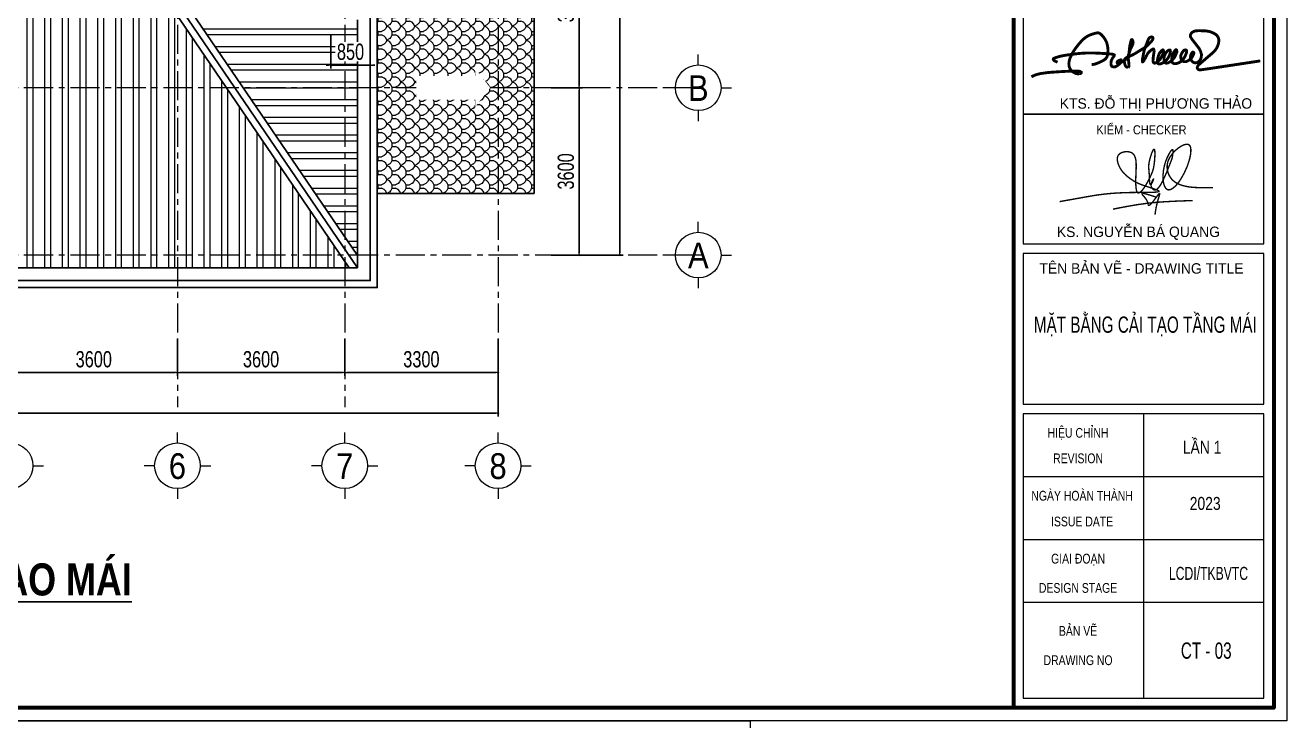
# Model space of a CAD drawing. Header units: millimetres. Extents: x -519517 to -431282, y -372679 to 113618.
# Drawn here: x -458429 to -431282, y -65823 to -50855 of the extents above; entities that cross this region are included whole.
import ezdxf
from ezdxf.enums import TextEntityAlignment as Align

# ---------------------------------------------------------------- set-up
doc = ezdxf.new("R2010")
doc.units = ezdxf.units.MM
doc.header["$LTSCALE"] = 5
for name, pattern in [('CENTER2', [28.575, 19.05, -3.175, 3.175, -3.175]), ('CENTERX2', [4, 2.5, -0.5, 0.5, -0.5]), ('DASHDOT', [1, 0.5, -0.25, 0, -0.25])]:
    doc.linetypes.add(name, pattern=pattern)
doc.layers.get('0').update_dxf_attribs({"linetype": 'CENTER2'})
for name, color, linetype, lineweight in [('BICO-8-THAY2', 8, 'Continuous', 20), ('hatch1', 136, 'Continuous', 9), ('Khungten_LCDI', 7, 'Continuous', 25), ('LC Dim', 8, 'Continuous', 18), ('LC Hatch', 252, 'Continuous', 9), ('LC ISO', 153, 'Continuous', 13), ('LC Net dam 1', 30, 'Continuous', 30), ('LC Net manh', 9, 'Continuous', 5), ('LC Net thay', 7, 'Continuous', 25), ('LC Net truc', 79, 'DASHDOT', 13), ('LC Text1', 3, 'Continuous', 20), ('LC Text2', 7, 'Continuous', 25)]:
    doc.layers.add(name, color=color, linetype=linetype, lineweight=lineweight)
doc.styles.add('HOATBIF', font='hoatbif.shx', dxfattribs={"width": 0.75})
doc.styles.add('Khungten', font='VHAVAN.TTF', dxfattribs={"width": 0.9, "height": 5000})
doc.styles.add('LC 1', font='VHAVANB.TTF')
doc.styles.add('LC3', font='VHARIALB.TTF', dxfattribs={"width": 0.8})
doc.styles.add('Title', font='VHBLACK.TTF')
doc.styles.add('VnAvantH', font='VHAVANB.TTF', dxfattribs={"width": 0.6})
doc.dimstyles.new('Copy of 1-110', dxfattribs={"dimscale": 110, "dimtxt": 2.5, "dimasz": 0.35, "dimexe": 0.5, "dimexo": 0, "dimgap": 0.8, "dimtad": 1, "dimdec": 0, "dimzin": 0, "dimdsep": 46, "dimtxsty": 'HOATBIF', "dimblk1": 'DOT', "dimblk2": 'DOT', "dimsah": 1, "dimcen": -1, "dimdle": 1, "dimclrd": 256, "dimclre": 256, "dimclrt": 4, "dimadec": 3, "dimazin": 2, "dimtfac": 0.333333, "dimtdec": 0, "dimtix": 1, "dimtmove": 2, "dimatfit": 3, "dimldrblk": 'DOT', "dimfxl": 1, "dimtvp": 0.833333, "dimtolj": 1, "dimtzin": 0, "dimarcsym": 0})

# ---------------------------------------------------------------- blocks, each defined once
blk = doc.blocks.new('NGUYEN BA QUANG')
at = {"layer": 'LC ISO', "const_width": 54}
for points in [[(-3416, -557, -0.001023), (-2231, -345, -0.008385), (-1869, -289, -0.026114), (-905, -212, -0.007166), (-491, -205, 0.001773), (-49, -203, 0.009736), (200, -197, 0.025773), (331, -186, 0.054465), (383, -173, 0.09183), (397, -166, 0.386262), (399, -152, 0.129793), (379, -135, 0.036801), (321, -108, 0.016128), (184, -59, -0.006736), (-183, 62, -0.023924), (-416, 154, -0.046785), (-684, 310, -0.041509), (-918, 503, -0.092678), (-1136, 813, -0.077778), (-1199, 1035, -0.070106), (-1196, 1141, -0.201572), (-1106, 1286, -0.091887), (-982, 1343, -0.118851), (-732, 1351, -0.227561), (-543, 1208, -0.055716), (-508, 1121, -0.035741), (-487, 1019, -0.022757), (-478, 904, -0.018678), (-477, 714, 0.005361), (-493, 294, 0.022501), (-487, 25, 0.024956), (-474, -85, 0.051878), (-451, -169, 0.084004), (-427, -209, 0.302699), (-372, -224, 0.091028), (-331, -204, 0.045769), (-285, -164, 0.031407), (-218, -87, 0.026473), (-114, 66, 0.038878), (124, 530, 0.063388), (207, 831, 0.030377), (243, 1236, 0.019395), (241, 1350, 0.050857), (231, 1429, 0.089259), (221, 1451, 0.446193), (202, 1454, 0.08967), (185, 1438, 0.048315), (156, 1388, 0.024568), (114, 1288, 0.037087), (24, 971, 0.06811), (7, 722, 0.007404), (19, 571, -0.009821), (27, 442, 0.013775), (38, 214, 0.023991), (46, 154, 0.068642), (58, 113, 0.168495), (71, 99, 0.190472), (82, 99, 0.135753), (102, 116, 0.042547), (133, 165, 0.037247), (185, 280, 0.083462), (192, 310, 0.752396), (189, 311, 0.077103), (170, 286, 0.067778), (106, 135, 0.079642), (97, 52, 0.07615), (107, 12, 0.090818), (168, -77, 0.162992), (233, -111, 0.134535), (287, -101, 0.046135), (315, -85, 0.0589), (372, -33, 0.033446), (431, 44, 0.020493), (492, 142, 0.018931), (584, 325, 0.012315), (712, 617, 0.006262), (906, 1114)], [(906, 1114, 0.006821), (929, 1272, 0.011774), (937, 1340, 0.026266), (938, 1394, 0.052103), (935, 1423, 0.076783), (930, 1436, 0.163971), (923, 1442, 0.170042), (914, 1442, 0.080479), (902, 1436, 0.05585), (881, 1417, 0.031056), (847, 1375, 0.025203), (791, 1286, 0.116129), (556, 476, 0.061974), (575, 166, 0.045365), (610, 47, 0.070676), (660, -41, 0.091415), (710, -86, 0.146905), (783, -104, 0.068448), (833, -95, 0.049636), (885, -72, 0.053986), (978, -6, 0.029209), (1056, 69, 0.021304), (1134, 162, 0.025491), (1250, 329, 0.068873), (1561, 1027, 0.01773), (1596, 1171, 0.037697), (1624, 1368, 0.029037), (1623, 1453, 0.04288), (1613, 1525, 0.066726), (1590, 1583, 0.100495), (1556, 1623, 0.111871), (1508, 1644, 0.054631), (1469, 1647, 0.041179), (1426, 1643, 0.04561), (1355, 1623, 0.04967), (1225, 1558, 0.109429), (829, 1164, 0.05047), (753, 1012, 0.368126), (1079, 156, 0.040655), (1223, 90, 0.031441), (1383, 42, 0.023503), (1557, 9, 0.017084), (1742, -10, 0.011936), (1936, -19, 0.009133), (2206, -21, 0.002915), (2480, -16)], [(274, -380, 0.002584), (99, -322, 0.004829), (-9, -289, 0.009549), (-104, -262, 0.02019), (-180, -245, 0.020391), (-210, -242, 0.037792), (-233, -241, 0.083891), (-249, -244, 0.129866), (-256, -250, 0.170647), (-258, -257, 0.074142), (-257, -264, 0.04333), (-253, -271, 0.038982), (-240, -290, 0.018381), (-209, -327, -0.006145), (-155, -388, -0.017161), (-112, -442, -0.029179), (-72, -502, -0.056277), (-39, -577, -0.025416), (-31, -610, -0.003247), (-24, -652, 0.033316), (-18, -677, 0.055631), (-12, -689, 0.087521), (-5, -698, 0.15828), (8, -703, 0.07777), (18, -702, 0.051495), (30, -698, 0.04838), (50, -685, 0.02792), (72, -667, 0.021215), (104, -635, 0.012757), (138, -596, 0.011354), (192, -528, 0.005945), (265, -430, -0.007904), (360, -301, -0.011483), (384, -270, -0.027823), (404, -249, -0.066961), (415, -240, -0.123545), (420, -238, -0.248584), (424, -240, -0.12084), (426, -246, -0.064597), (426, -260, -0.027008), (421, -289, -0.011306), (411, -326, -0.007085), (384, -419, 0.007773), (340, -569, 0.03162), (266, -923, 0.004795), (248, -1055)], [(-1368, -847, -0.004051), (-800, -737, -0.026384), (342, -582, -0.006339), (726, -556, -0.004215), (1111, -537, -0.002629), (1689, -517)]]:
    blk.add_lwpolyline(points, format="xyb", dxfattribs=at)
blk = doc.blocks.new('CK THAO')
at = {"layer": 'LC ISO', "const_width": 60}
for points in [[(21873, -82516), (21924, -82491), (21950, -82481), (21969, -82474), (21981, -82470), (21991, -82467), (22001, -82464), (22014, -82461), (22025, -82458), (22037, -82455), (22057, -82451), (22068, -82449), (22080, -82446), (22097, -82444), (22129, -82439), (22159, -82435), (22189, -82431), (22205, -82429), (22225, -82427), (22244, -82425), (22262, -82424), (22280, -82422), (22304, -82420), (22336, -82418), (22363, -82416), (22376, -82415), (22394, -82414), (22448, -82411), (22470, -82409), (22494, -82408), (22518, -82406), (22535, -82405), (22561, -82404), (22595, -82402), (22630, -82401), (22651, -82400), (22666, -82399), (22681, -82399), (22688, -82398), (22696, -82398), (22704, -82398), (22709, -82398), (22715, -82397), (22721, -82397), (22729, -82397), (22736, -82397), (22743, -82397), (22749, -82397), (22755, -82397), (22768, -82397), (22776, -82396), (22788, -82396), (22796, -82396), (22808, -82396), (22817, -82396), (22822, -82396), (22831, -82396), (22831, -82396), (22843, -82397), (22860, -82399), (22875, -82401), (22885, -82403), (22888, -82404), (22889, -82405), (22889, -82405), (22892, -82406), (22893, -82407), (22895, -82408), (22897, -82409), (22899, -82410), (22900, -82411), (22902, -82412), (22902, -82412), (22903, -82413), (22903, -82413), (22905, -82415), (22906, -82417), (22907, -82418), (22908, -82420), (22910, -82422), (22910, -82422), (22910, -82424), (22911, -82426), (22912, -82426), (22912, -82427), (22912, -82428), (22912, -82428), (22912, -82428), (22912, -82428), (22912, -82429), (22912, -82430), (22912, -82431), (22912, -82432), (22912, -82433), (22912, -82434), (22912, -82434), (22911, -82435), (22911, -82435), (22911, -82436), (22910, -82437), (22910, -82438), (22910, -82438), (22909, -82439), (22908, -82439), (22908, -82440), (22907, -82440), (22907, -82441), (22906, -82441), (22906, -82441), (22905, -82442), (22904, -82442), (22904, -82443), (22903, -82443), (22903, -82443), (22902, -82444), (22900, -82444), (22899, -82445), (22898, -82445), (22896, -82446), (22892, -82447), (22887, -82449), (22882, -82450), (22873, -82451), (22868, -82452), (22860, -82453), (22855, -82453), (22848, -82453), (22835, -82453), (22823, -82451), (22809, -82448), (22799, -82445), (22785, -82439), (22776, -82434), (22768, -82430), (22755, -82423), (22743, -82415), (22731, -82406), (22721, -82397), (22703, -82379), (22695, -82369), (22680, -82346), (22670, -82324), (22663, -82303), (22659, -82280), (22659, -82280), (22657, -82245), (22658, -82222), (22662, -82195), (22670, -82159), (22679, -82133), (22693, -82098), (22717, -82048), (22728, -82027), (22764, -81967), (22796, -81921), (22796, -81921), (22828, -81879), (22852, -81849), (22866, -81831), (22866, -81831), (22886, -81808), (22886, -81808), (22906, -81785), (22906, -81785), (22924, -81765), (22924, -81765), (22943, -81746), (22954, -81735), (22968, -81723), (22980, -81713), (22992, -81703), (23007, -81692), (23019, -81684), (23033, -81675), (23047, -81667), (23068, -81656), (23085, -81648), (23105, -81640), (23127, -81632), (23144, -81626), (23161, -81621), (23174, -81617), (23188, -81613), (23204, -81609), (23222, -81604), (23232, -81602), (23239, -81602), (23239, -81602), (23240, -81601), (23242, -81601), (23243, -81601), (23245, -81601), (23246, -81601), (23247, -81601), (23249, -81601), (23250, -81600), (23250, -81600), (23251, -81600), (23251, -81600), (23255, -81600), (23258, -81600), (23263, -81600), (23264, -81601), (23264, -81601), (23268, -81601), (23277, -81602), (23286, -81604), (23310, -81616), (23317, -81621), (23326, -81629), (23336, -81638), (23344, -81647), (23351, -81653), (23358, -81662), (23375, -81681), (23383, -81692), (23393, -81706), (23401, -81717), (23417, -81744), (23426, -81760), (23440, -81790), (23448, -81811), (23456, -81838), (23456, -81838), (23467, -81893), (23472, -81943), (23472, -81958), (23472, -81982), (23471, -81997), (23469, -82024), (23468, -82035), (23465, -82053), (23465, -82053), (23459, -82078), (23459, -82078), (23451, -82101), (23424, -82139), (23401, -82158), (23372, -82176), (23348, -82189), (23348, -82189), (23295, -82214), (23256, -82231), (23196, -82252), (23154, -82259), (23134, -82259)], [(25205, -81700), (25201, -81692), (25196, -81679), (25194, -81670), (25193, -81661), (25193, -81652), (25195, -81642), (25199, -81632), (25203, -81623), (25206, -81617), (25212, -81609), (25217, -81603), (25224, -81596), (25234, -81587), (25242, -81581), (25251, -81576)], [(25242, -81581), (25260, -81571), (25284, -81562), (25309, -81557), (25341, -81554), (25378, -81554), (25412, -81554), (25450, -81555)], [(25450, -81555), (25511, -81558), (25568, -81566), (25603, -81574), (25642, -81588), (25683, -81607), (25715, -81625), (25744, -81650), (25767, -81680), (25784, -81722), (25788, -81756), (25784, -81800), (25774, -81841), (25759, -81881), (25742, -81916), (25722, -81947), (25685, -81991), (25660, -82015), (25603, -82063), (25360, -82272), (25345, -82295), (25336, -82329), (25342, -82346)], [(23847, -82156), (23863, -82135), (23876, -82115), (23885, -82099), (23894, -82078), (23903, -82054), (23912, -82028), (23924, -81993), (23932, -81969), (23947, -81931), (23960, -81903), (23972, -81880), (23981, -81861), (23991, -81834), (23997, -81804), (23994, -81775), (23992, -81768), (23991, -81766), (23990, -81762), (23989, -81758), (23987, -81755), (23986, -81753), (23985, -81751), (23984, -81748), (23982, -81745), (23980, -81742), (23978, -81740), (23976, -81739), (23974, -81739), (23968, -81740), (23959, -81746), (23958, -81748), (23957, -81751), (23956, -81753), (23955, -81757), (23955, -81760), (23954, -81764), (23952, -81774), (23949, -81785), (23946, -81796), (23946, -81796), (23943, -81809), (23943, -81809), (23938, -81826), (23938, -81826), (23937, -81832), (23935, -81838), (23933, -81847), (23933, -81847), (23931, -81858)], [(23931, -81858), (23931, -81858), (23927, -81881), (23925, -81896), (23922, -81922), (23921, -81938), (23917, -81976), (23898, -82129), (23899, -82155), (23902, -82185), (23907, -82219), (23907, -82219), (23910, -82248), (23911, -82271), (23911, -82289), (23910, -82293), (23910, -82297), (23909, -82300), (23908, -82302), (23908, -82302), (23907, -82305), (23906, -82307), (23906, -82307), (23905, -82310), (23903, -82313), (23899, -82317), (23898, -82318), (23896, -82318), (23896, -82318), (23895, -82319), (23891, -82319), (23890, -82320)], [(23936, -82081), (23964, -82069), (23984, -82059), (24000, -82051), (24021, -82040), (24041, -82028), (24067, -82013), (24085, -82002), (24116, -81982), (24137, -81969), (24159, -81956), (24185, -81940), (24207, -81927), (24251, -81900), (24282, -81876), (24308, -81852), (24333, -81826), (24355, -81803)], [(24344, -81697), (24337, -81703), (24328, -81714), (24313, -81740), (24306, -81758), (24299, -81776), (24290, -81802), (24282, -81822), (24282, -81822), (24264, -81865), (24230, -81962), (24221, -81997), (24217, -82020), (24200, -82109), (24194, -82146), (24193, -82161), (24191, -82172), (24191, -82182), (24191, -82190), (24192, -82198), (24192, -82198), (24195, -82204), (24199, -82204), (24204, -82202), (24210, -82193), (24215, -82188), (24217, -82184), (24220, -82180), (24223, -82176), (24225, -82172), (24228, -82168), (24230, -82165), (24232, -82161), (24234, -82158), (24236, -82154), (24238, -82151)], [(24238, -82151), (24247, -82135), (24253, -82123), (24262, -82106), (24269, -82090), (24276, -82077), (24282, -82066), (24292, -82047), (24299, -82036), (24308, -82022), (24321, -82006), (24331, -81996), (24344, -81984), (24354, -81975), (24368, -81964), (24370, -81962), (24371, -81961), (24374, -81959), (24377, -81957), (24393, -81946), (24403, -81941), (24405, -81940), (24405, -81940), (24407, -81939), (24407, -81939), (24411, -81938), (24411, -81938), (24416, -81937), (24417, -81936), (24420, -81937), (24422, -81937), (24424, -81938), (24426, -81939), (24428, -81940), (24430, -81944), (24431, -81947), (24433, -81952), (24434, -81955), (24434, -81959), (24435, -81963)], [(24355, -81803), (24377, -81780), (24398, -81753), (24411, -81724), (24410, -81700), (24403, -81690), (24403, -81690), (24396, -81685), (24384, -81683), (24374, -81684), (24364, -81686), (24352, -81692), (24344, -81697), (24337, -81703)], [(25195, -82090), (25195, -82102), (25195, -82116), (25199, -82138), (25204, -82154), (25211, -82168), (25218, -82179), (25233, -82195), (25250, -82210), (25268, -82219), (25287, -82224), (25305, -82224), (25329, -82219), (25349, -82210), (25372, -82194), (25389, -82176), (25404, -82152), (25412, -82133), (25420, -82102), (25426, -82056), (25406, -81983), (25373, -81921), (25319, -81850), (25273, -81792), (25233, -81740), (25205, -81700)], [(23724, -82236), (23724, -82236), (23715, -82244), (23708, -82251), (23693, -82264), (23693, -82264), (23683, -82272), (23670, -82282), (23657, -82291), (23639, -82301), (23625, -82306), (23614, -82309), (23602, -82311), (23591, -82311), (23552, -82299), (23540, -82271), (23537, -82256), (23536, -82244), (23536, -82228), (23537, -82214), (23538, -82205), (23540, -82192), (23543, -82178), (23549, -82162), (23556, -82147), (23564, -82134), (23570, -82123), (23578, -82113), (23587, -82099), (23594, -82089), (23599, -82081), (23605, -82071), (23606, -82061), (23581, -82046), (23556, -82043), (23531, -82040), (23512, -82039), (23468, -82035), (23436, -82033), (23416, -82031), (23377, -82029), (23357, -82028), (23327, -82026), (23300, -82024), (23271, -82023), (23239, -82022), (23205, -82020), (23169, -82019), (23145, -82019), (23117, -82019), (23102, -82019), (23073, -82019), (23043, -82019), (23009, -82020), (22984, -82021), (22949, -82023), (22904, -82026), (22885, -82028), (22841, -82032), (22799, -82037), (22739, -82045), (22685, -82052), (22637, -82058), (22612, -82062), (22580, -82067), (22561, -82070), (22534, -82075), (22502, -82082), (22465, -82090), (22437, -82098), (22403, -82108), (22388, -82113), (22377, -82117), (22365, -82121), (22344, -82130), (22335, -82135), (22330, -82150), (22343, -82173), (22370, -82190), (22420, -82212)], [(23715, -82171), (23708, -82174), (23697, -82178), (23690, -82182), (23675, -82193), (23667, -82205), (23665, -82209), (23663, -82215), (23662, -82217), (23662, -82217), (23662, -82219), (23664, -82223), (23679, -82225), (23691, -82223)], [(23691, -82223), (23694, -82223), (23710, -82220), (23748, -82211), (23772, -82203), (23793, -82193), (23820, -82177), (23831, -82169), (23831, -82169), (23846, -82155)], [(23720, -82240), (23729, -82232), (23732, -82229), (23737, -82224), (23741, -82219), (23744, -82216), (23746, -82212), (23751, -82204), (23753, -82198), (23755, -82189), (23755, -82184), (23755, -82180), (23755, -82176), (23754, -82171), (23753, -82168), (23751, -82165), (23748, -82162), (23742, -82161), (23737, -82163), (23733, -82164), (23727, -82166), (23720, -82169), (23715, -82171)], [(23890, -82320), (23884, -82319), (23877, -82318), (23872, -82316), (23866, -82313), (23859, -82309), (23855, -82306), (23849, -82301), (23843, -82295), (23843, -82295), (23834, -82279), (23829, -82268), (23824, -82249), (23821, -82236), (23818, -82224), (23815, -82209), (23813, -82191), (23813, -82181), (23816, -82163), (23828, -82139), (23842, -82126), (23883, -82102), (23918, -82088), (23936, -82081)], [(24435, -81963), (24435, -81969), (24435, -81976), (24435, -81986), (24434, -81998), (24433, -82006), (24416, -82121), (24413, -82183), (24418, -82206)], [(24415, -82197), (24422, -82214), (24427, -82222), (24433, -82228), (24442, -82231), (24450, -82231), (24457, -82229), (24467, -82226), (24474, -82222), (24489, -82213), (24499, -82206), (24499, -82206), (24520, -82190), (24536, -82177), (24556, -82158), (24566, -82143), (24575, -82128), (24583, -82113), (24592, -82096), (24601, -82080), (24609, -82063), (24617, -82045), (24623, -82025), (24628, -82006), (24631, -81981), (24629, -81961), (24627, -81957), (24627, -81957), (24627, -81957), (24623, -81954), (24620, -81953), (24616, -81954), (24611, -81957), (24606, -81960), (24600, -81964), (24595, -81969), (24589, -81974), (24582, -81981), (24577, -81987), (24566, -81999), (24558, -82009), (24548, -82025), (24539, -82044), (24531, -82064), (24524, -82087), (24518, -82107), (24513, -82128), (24509, -82148), (24507, -82167), (24508, -82199), (24510, -82221), (24518, -82239), (24529, -82246), (24539, -82248), (24552, -82248), (24564, -82246), (24592, -82239), (24627, -82218), (24654, -82200), (24654, -82200), (24683, -82176), (24703, -82156), (24722, -82131), (24733, -82114), (24746, -82090), (24758, -82063), (24767, -82036), (24773, -82009), (24777, -81983), (24773, -81963), (24764, -81956), (24746, -81960), (24729, -81968), (24712, -81980), (24687, -82007), (24676, -82027), (24663, -82053), (24653, -82076), (24646, -82098), (24642, -82129), (24642, -82153), (24644, -82168), (24646, -82182), (24652, -82201), (24663, -82222), (24678, -82229), (24697, -82231), (24715, -82229), (24736, -82222), (24753, -82213)], [(24753, -82213), (24766, -82205), (24778, -82196), (24788, -82188), (24799, -82180), (24808, -82172), (24825, -82156), (24841, -82138), (24854, -82122), (24863, -82108), (24872, -82093), (24879, -82077), (24886, -82061), (24893, -82043), (24899, -82029), (24909, -82001), (24909, -81980), (24908, -81971), (24906, -81962), (24903, -81956), (24899, -81951), (24896, -81950), (24892, -81950), (24890, -81951), (24886, -81953), (24883, -81956), (24878, -81960), (24873, -81965), (24869, -81970), (24866, -81974), (24850, -82004)], [(24863, -81978), (24863, -81978), (24845, -82005), (24837, -82020), (24828, -82043), (24820, -82067), (24813, -82093), (24809, -82111), (24805, -82140), (24804, -82175), (24812, -82210), (24820, -82221), (24831, -82230), (24842, -82237), (24856, -82241), (24867, -82242)], [(24867, -82242), (24888, -82241), (24906, -82238), (24925, -82233), (24937, -82229), (24964, -82217), (24995, -82197), (25013, -82183), (25042, -82152), (25068, -82112), (25084, -82083), (25096, -82056), (25104, -82034), (25110, -82015), (25115, -81988), (25114, -81970), (25110, -81961), (25107, -81959), (25100, -81956), (25095, -81955), (25089, -81954), (25081, -81955), (25073, -81957), (25065, -81960), (25059, -81964), (25054, -81969), (25049, -81973), (25045, -81979)], [(25047, -81976), (25037, -81989), (25027, -82002), (25016, -82020), (25005, -82040), (24999, -82053), (24993, -82076), (24991, -82102), (24993, -82120), (24998, -82138)], [(24998, -82138), (24998, -82138), (25004, -82151), (25012, -82162), (25019, -82172), (25030, -82182), (25038, -82189), (25050, -82196), (25064, -82200), (25082, -82201), (25098, -82200), (25125, -82191), (25173, -82163), (25218, -82121), (25240, -82089), (25249, -82071), (25259, -82048), (25264, -82034), (25265, -82023), (25264, -82015), (25261, -82010), (25258, -82007), (25255, -82005), (25252, -82002), (25249, -82001), (25247, -82001), (25241, -82001), (25238, -82003), (25233, -82007), (25229, -82010), (25226, -82014), (25222, -82021)], [(25224, -82017), (25215, -82031), (25209, -82043), (25203, -82057), (25198, -82075), (25195, -82090)], [(25338, -82336), (25347, -82353), (25354, -82360), (25365, -82367), (25378, -82371), (25400, -82371), (25430, -82368), (25583, -82346), (26653, -82184)]]:
    blk.add_lwpolyline(points, dxfattribs=at)
blk = doc.blocks.new('lcdi fix')
at = {"layer": 'Defpoints', "lineweight": 0}
blk.add_lwpolyline([(-1200, -14850), (-1200, 14850), (40800, 14850), (40800, -14850)], close=True, dxfattribs=at)
at = {"layer": 'Khungten_LCDI', "color": 5, "lineweight": 60}
blk.add_line((36600, 14650), (36600, -14650), dxfattribs=at)
at = {"layer": 'Khungten_LCDI', "color": 5, "lineweight": 25}
blk.add_line((40600, -14650), (40600, 14650), dxfattribs=at)
at = {"layer": 'Khungten_LCDI', "color": 9, "lineweight": 15}
for p, q in [((38600, -10133), (38600, -14500)), ((40450, -11100), (36750, -11100)), ((40450, -12067), (36750, -12067)), ((40450, -13033), (36750, -13033))]:
    blk.add_line(p, q, dxfattribs=at)
at = {"layer": 'Khungten_LCDI', "color": 5, "lineweight": 60}
blk.add_lwpolyline([(0, -14650), (0, 14650), (40600, 14650), (40600, -14650)], close=True, dxfattribs=at)
at = {"layer": 'Khungten_LCDI', "color": 9, "lineweight": 15}
for points in [[(36750, -5526), (40450, -5526), (40450, -3535), (36750, -3535)], [(36750, -7517), (40450, -7517), (40450, -5526), (36750, -5526)], [(36750, -9983), (40450, -9983), (40450, -7667), (36750, -7667)], [(36750, -14500), (40450, -14500), (40450, -10133), (36750, -10133)]]:
    blk.add_lwpolyline(points, close=True, dxfattribs=at)
at = {"layer": 'LC Net dam 1'}
for name, p, xscale, yscale, zscale in [('CK THAO', (20771, 55798), 0.736210366573874, 0.736210366573874, 0.736210366573874), ('NGUYEN BA QUANG', (38676, -6647), 0.4, 0.4, 0.4)]:
    blk.add_blockref(name, p, dxfattribs=dict(at, xscale=xscale, yscale=yscale, zscale=zscale))
at = {"color": 7, "style": 'VnAvantH'}
blk.add_text('kts. ®ç thÞ ph\xad¬ng th¶o ', height=160, dxfattribs=at).set_placement((37310, -5441))
at = {"color": 7}
for s, height, style, width, p in [('kiÓm - checker', 140, 'Khungten', 0.9, (38566, -5836)), ('hiÖu chØnh', 150, 'Khungten', 0.8, (37592, -10499)), ('revision', 150, 'Khungten', 0.8, (37592, -10891)), ('ngµy hoµn thµnh', 150, 'Khungten', 0.8, (37654, -11466)), ('issue date', 150, 'Khungten', 0.8, (37654, -11862)), ('giai ®o¹n', 150, 'Khungten', 0.8, (37592, -12433)), (' lcdi/tkbvtc', 200, 'Title', 0.7, (39571, -12684)), ('design stage', 150, 'Khungten', 0.8, (37592, -12883)), ('b¶n vÏ', 150, 'Khungten', 0.8, (37592, -13544)), ('drawing nO', 150, 'Khungten', 0.8, (37592, -13994))]:
    blk.add_text(s, height=height, dxfattribs=dict(at, style=style, width=width)).set_placement(p, align=Align.CENTER)
for s, style, p in [('ks. nguyÔn b¸ quang', 'VnAvantH', (38520, -7414)), ('tªn b¶n vÏ - drawing title', 'Khungten', (38566, -7977))]:
    blk.add_text(s, height=160, dxfattribs=dict(at, style=style)).set_placement(p, align=Align.CENTER)
at = {"color": 7, "style": 'Khungten', "width": 0.8}
for tag, p in [('REVISION', (39499, -10746)), ('NGAYHT', (39546, -11609))]:
    blk.add_attdef(tag, text='', height=200, dxfattribs=at).set_placement(p, align=Align.CENTER)
at = {"layer": 'LC Text1', "style": 'Title', "width": 3.882085}
for tag, p, p2 in [('TENBANVE1', (36913, -8886), (40339, -8886)), ('TENBANVE2', (36913, -9562), (40339, -9562))]:
    blk.add_attdef(tag, text='', height=250, dxfattribs=at).set_placement(p, p2, align=Align.FIT)
at = {"layer": 'LC Text1', "style": 'Title', "width": 0.7}
blk.add_attdef('SOBANVE', text='', height=250, dxfattribs=at).set_placement((39562, -13896), align=Align.CENTER)
blk = doc.blocks.new('TIEUDE1')
at = {"layer": 'LC Text2', "color": 7, "style": 'LC 1'}
blk.add_attdef('TIªU§Ò', text='', height=5, dxfattribs=at).set_placement((0, 0), align=Align.BOTTOM_CENTER)
blk.add_attdef('TL', text='', height=3, dxfattribs=at).set_placement((0, -2), align=Align.TOP_CENTER)
blk = doc.blocks.new('DOT')
at = {"color": 0, "linetype": 'ByBlock'}
blk.add_line((-0.5, 0), (-1, 0), dxfattribs=at)
at = {"color": 0, "linetype": 'ByBlock', "const_width": 0.5}
blk.add_lwpolyline([(-0.25, 0, 1), (0.25, 0, 1)], format="xyb", close=True, dxfattribs=at)
blk = doc.blocks.new('*D206')
at = {"layer": 'Defpoints', "color": 0, "transparency": 16777216}
for p in [(-458754, -57602), (-455154, -57602), (-455154, -58332)]:
    blk.add_point(p, dxfattribs=at)
at = {"layer": 'LC Dim', "lineweight": -2, "transparency": 16777216}
for p, q in [((-458754, -57602), (-458754, -58402)), ((-455154, -57602), (-455154, -58402)), ((-458705, -58332), (-455203, -58332))]:
    blk.add_line(p, q, dxfattribs=at)
at = {"layer": 'LC Dim', "lineweight": -2, "transparency": 16777216, "xscale": 49, "yscale": 49, "zscale": 49, "rotation": 180}
blk.add_blockref('DOT', (-458754, -58332), dxfattribs=at)
at = {"layer": 'LC Dim', "lineweight": -2, "transparency": 16777216, "xscale": 49, "yscale": 49, "zscale": 49}
blk.add_blockref('DOT', (-455154, -58332), dxfattribs=at)
at = {"layer": 'LC Dim', "color": 4, "transparency": 16777216, "insert": (-456954, -58045), "char_height": 350, "attachment_point": 5, "style": 'HOATBIF'}
blk.add_mtext('\\A1;3600', dxfattribs=at)
blk = doc.blocks.new('_Dot')
at = {"color": 0, "linetype": 'ByBlock', "lineweight": -2}
blk.add_line((-0.5, 0), (-1, 0), dxfattribs=at)
at = {"color": 0, "linetype": 'ByBlock', "const_width": 0.5}
blk.add_lwpolyline([(-0.25, 0, 1), (0.25, 0, 1)], format="xyb", close=True, dxfattribs=at)
blk = doc.blocks.new('*D207')
at = {"layer": 'Defpoints', "color": 0, "transparency": 16777216}
for p in [(-455154, -57602), (-451554, -57602), (-451554, -58332)]:
    blk.add_point(p, dxfattribs=at)
at = {"layer": 'LC Dim', "lineweight": -2, "transparency": 16777216}
for p, q in [((-455154, -57602), (-455154, -58402)), ((-451554, -57602), (-451554, -58402)), ((-455105, -58332), (-451603, -58332))]:
    blk.add_line(p, q, dxfattribs=at)
at = {"layer": 'LC Dim', "lineweight": -2, "transparency": 16777216, "xscale": 49, "yscale": 49, "zscale": 49, "rotation": 180}
blk.add_blockref('DOT', (-455154, -58332), dxfattribs=at)
at = {"layer": 'LC Dim', "lineweight": -2, "transparency": 16777216, "xscale": 49, "yscale": 49, "zscale": 49}
blk.add_blockref('DOT', (-451554, -58332), dxfattribs=at)
at = {"layer": 'LC Dim', "color": 4, "transparency": 16777216, "insert": (-453354, -58045), "char_height": 350, "attachment_point": 5, "style": 'HOATBIF'}
blk.add_mtext('\\A1;3600', dxfattribs=at)
blk = doc.blocks.new('*D208')
at = {"layer": 'Defpoints', "color": 0, "transparency": 16777216}
for p in [(-451554, -57602), (-448254, -57602), (-448254, -58332)]:
    blk.add_point(p, dxfattribs=at)
at = {"layer": 'LC Dim', "lineweight": -2, "transparency": 16777216}
for p, q in [((-451554, -57602), (-451554, -58402)), ((-448254, -57602), (-448254, -58402)), ((-451505, -58332), (-448303, -58332))]:
    blk.add_line(p, q, dxfattribs=at)
at = {"layer": 'LC Dim', "lineweight": -2, "transparency": 16777216, "xscale": 49, "yscale": 49, "zscale": 49, "rotation": 180}
blk.add_blockref('DOT', (-451554, -58332), dxfattribs=at)
at = {"layer": 'LC Dim', "lineweight": -2, "transparency": 16777216, "xscale": 49, "yscale": 49, "zscale": 49}
blk.add_blockref('DOT', (-448254, -58332), dxfattribs=at)
at = {"layer": 'LC Dim', "color": 4, "transparency": 16777216, "insert": (-449904, -58045), "char_height": 350, "attachment_point": 5, "style": 'HOATBIF'}
blk.add_mtext('\\A1;3300', dxfattribs=at)
blk = doc.blocks.new('*D209')
at = {"layer": 'Defpoints', "color": 0, "transparency": 16777216}
for p in [(-473854, -57602), (-448254, -57602), (-448254, -59207)]:
    blk.add_point(p, dxfattribs=at)
at = {"layer": 'LC Dim', "lineweight": -2, "transparency": 16777216}
for p, q in [((-473854, -57602), (-473854, -59277)), ((-448254, -57602), (-448254, -59277)), ((-473805, -59207), (-448303, -59207))]:
    blk.add_line(p, q, dxfattribs=at)
at = {"layer": 'LC Dim', "lineweight": -2, "transparency": 16777216, "xscale": 49, "yscale": 49, "zscale": 49, "rotation": 180}
blk.add_blockref('DOT', (-473854, -59207), dxfattribs=at)
at = {"layer": 'LC Dim', "lineweight": -2, "transparency": 16777216, "xscale": 49, "yscale": 49, "zscale": 49}
blk.add_blockref('DOT', (-448254, -59207), dxfattribs=at)
at = {"layer": 'LC Dim', "color": 4, "transparency": 16777216, "insert": (-461054, -58920), "char_height": 350, "attachment_point": 5, "style": 'HOATBIF'}
blk.add_mtext('\\A1;25600', dxfattribs=at)
blk = doc.blocks.new('TTRUC')
at = {"layer": 'LC ISO'}
for p, q in [((0, 6.95), (0, 10.13)), ((-6.95, 0), (-10.13, 0)), ((6.95, 0), (10.13, 0)), ((0, -6.95), (0, -10.13))]:
    blk.add_line(p, q, dxfattribs=at)
at = {"layer": 'LC Net manh'}
blk.add_circle((0, 0), 6.95, dxfattribs=at)
blk = doc.blocks.new('*D240')
at = {"layer": 'Defpoints', "color": 0, "transparency": 16777216}
for p in [(-447109, -48601), (-447109, -52201), (-446507, -52201)]:
    blk.add_point(p, dxfattribs=at)
at = {"layer": 'LC Dim', "lineweight": -2, "transparency": 16777216}
for p, q in [((-447109, -48601), (-446437, -48601)), ((-446507, -48650), (-446507, -52152)), ((-447109, -52201), (-446437, -52201))]:
    blk.add_line(p, q, dxfattribs=at)
at = {"layer": 'LC Dim', "lineweight": -2, "transparency": 16777216, "xscale": 49, "yscale": 49, "zscale": 49}
for p, rotation in [((-446507, -48601), 90), ((-446507, -52201), 270)]:
    blk.add_blockref('DOT', p, dxfattribs=dict(at, rotation=rotation))
at = {"layer": 'LC Dim', "color": 4, "transparency": 16777216, "insert": (-446794, -50401), "char_height": 350, "attachment_point": 5, "rotation": 90, "style": 'HOATBIF'}
blk.add_mtext('\\A1;3600', dxfattribs=at)
blk = doc.blocks.new('*D241')
at = {"layer": 'Defpoints', "color": 0, "transparency": 16777216}
for p in [(-447109, -52201), (-447109, -55801), (-446507, -55801)]:
    blk.add_point(p, dxfattribs=at)
at = {"layer": 'LC Dim', "lineweight": -2, "transparency": 16777216}
for p, q in [((-447109, -52201), (-446437, -52201)), ((-446507, -52250), (-446507, -55752)), ((-447109, -55801), (-446437, -55801))]:
    blk.add_line(p, q, dxfattribs=at)
at = {"layer": 'LC Dim', "lineweight": -2, "transparency": 16777216, "xscale": 49, "yscale": 49, "zscale": 49}
for p, rotation in [((-446507, -52201), 90), ((-446507, -55801), 270)]:
    blk.add_blockref('DOT', p, dxfattribs=dict(at, rotation=rotation))
at = {"layer": 'LC Dim', "color": 4, "transparency": 16777216, "insert": (-446794, -54001), "char_height": 350, "attachment_point": 5, "rotation": 90, "style": 'HOATBIF'}
blk.add_mtext('\\A1;3600', dxfattribs=at)
blk = doc.blocks.new('*D242')
at = {"layer": 'Defpoints', "color": 0, "transparency": 16777216}
for p in [(-446841, -31451), (-446841, -55801), (-445632, -55801)]:
    blk.add_point(p, dxfattribs=at)
at = {"layer": 'LC Dim', "lineweight": -2, "transparency": 16777216}
for p, q in [((-446841, -31451), (-445562, -31451)), ((-445632, -31500), (-445632, -55752)), ((-446841, -55801), (-445562, -55801))]:
    blk.add_line(p, q, dxfattribs=at)
at = {"layer": 'LC Dim', "lineweight": -2, "transparency": 16777216, "xscale": 49, "yscale": 49, "zscale": 49}
for p, rotation in [((-445632, -31451), 90), ((-445632, -55801), 270)]:
    blk.add_blockref('DOT', p, dxfattribs=dict(at, rotation=rotation))
at = {"layer": 'LC Dim', "color": 4, "transparency": 16777216, "insert": (-445919, -43626), "char_height": 350, "attachment_point": 5, "rotation": 90, "style": 'HOATBIF'}
blk.add_mtext('\\A1;24350', dxfattribs=at)
blk = doc.blocks.new('*D248')
at = {"layer": 'Defpoints', "color": 0, "transparency": 16777216}
for p in [(-451854, -51068), (-451004, -51068)]:
    blk.add_point(p, dxfattribs=at)
at = {"layer": 'LC Dim', "lineweight": -2, "transparency": 16777216}
for p, q in [((-451854, -51068), (-451854, -51785)), ((-451004, -51068), (-451004, -51785)), ((-451903, -51715), (-451952, -51715)), ((-451854, -51715), (-451004, -51715)), ((-450955, -51715), (-450906, -51715))]:
    blk.add_line(p, q, dxfattribs=at)
at = {"layer": 'LC Dim', "lineweight": -2, "transparency": 16777216, "xscale": 49, "yscale": 49, "zscale": 49}
blk.add_blockref('DOT', (-451854, -51715), dxfattribs=at)
at = {"layer": 'LC Dim', "lineweight": -2, "transparency": 16777216, "xscale": 49, "yscale": 49, "zscale": 49, "rotation": 180}
blk.add_blockref('DOT', (-451004, -51715), dxfattribs=at)
at = {"layer": 'LC Dim', "color": 4, "transparency": 16777216, "insert": (-451429, -51428), "char_height": 350, "attachment_point": 5, "style": 'HOATBIF', "bg_fill": 3, "box_fill_scale": 1.1, "bg_fill_color": 256, "bg_fill_true_color": 13158600, "bg_fill_transparency": 0}
blk.add_mtext('\\A1;850', dxfattribs=at)
at = {"layer": 'Defpoints', "color": 0, "transparency": 16777216}
blk.add_point((-451004, -51715), dxfattribs=at)

msp = doc.modelspace()

# ---------------------------------------------------------------- hatches: boundary and pattern name
at = {"layer": 'LC Hatch', "ltscale": 0.005}
h = msp.add_hatch(dxfattribs=at)
h.set_pattern_fill('ANSI32', color=256, scale=40, angle=45, style=0)
h.set_pattern_definition([(90, (-383331.25, 647824.4), (-381, 1e-13), []), (90, (-383204.25, 647951.4), (-381, 1e-13), [])])
h.paths.add_polyline_path([(-463497.7, -41675.8), (-458610.7, -41675.8), (-451460.7, -31175.8), (-470647.7, -31175.8)])
h.paths.add_polyline_path([(-463497.7, -45575.8), (-470647.7, -56075.8), (-451460.7, -56075.8), (-458610.7, -45575.8)])
h = msp.add_hatch(dxfattribs=at)
h.set_pattern_fill('ANSI32', color=256, scale=40, angle=-45, style=0)
h.set_pattern_definition([(360, (-383331.25, 647824.4), (1e-13, 381), []), (360, (-383204.25, 647697.4), (1e-13, 381), [])])
h.paths.add_polyline_path([(-470829.2, -55809.3), (-463679.2, -45309.3), (-463679.2, -41942.3), (-470829.2, -31442.3)])
h.paths.add_polyline_path([(-451854.2, -36510.8), (-451279.2, -36510.8), (-451279.2, -31442.3), (-458429.2, -41942.3), (-458429.2, -45309.3), (-451279.2, -55809.3), (-451279.2, -50740.8), (-451854.2, -50740.8)])
at = {"layer": 'LC Hatch'}
h = msp.add_hatch(dxfattribs=at)
h.set_pattern_fill('MISC02', color=256, scale=50, angle=90, style=0, pattern_type=2)
h.set_pattern_definition([(116.56505, (-383331.25, 648304.44), (-299.99982, 6e-06), [63.167, -607.6535]), (116.56505, (-383331.25, 648004.44), (-299.99982, 6e-06), [63.167, -607.6535]), (153.43495, (-383393.48, 648394.92), (-299.999824, -6e-06), [60.3815, -610.439]), (153.43495, (-383393.48, 648094.92), (-299.999824, -6e-06), [60.3815, -610.439]), (135, (-383359.5, 648060.94), (-299.99995, 1e-13), [48.057, -376.207]), (225, (-383359.5, 647885.4), (-299.99995, 1e-13), [48.057, -376.207]), (90, (-383331.25, 647941.9), (-300, 9e-14), [62.5425, -237.4575]), (206.56505, (-383393.48, 648151.42), (-299.999824, 6e-06), [60.3815, -610.439]), (206.56505, (-383393.48, 647851.42), (-299.999824, 6e-06), [60.3815, -610.439]), (243.43495, (-383331.25, 648241.9), (-299.99982, -6e-06), [63.167, -607.6535]), (243.43495, (-383331.25, 647941.9), (-299.99982, -6e-06), [63.167, -607.6535]), (360, (-383631.25, 648010.67), (1e-13, 300), [68.771, -231.229]), (225, (-383472, 648072.9), (-299.99995, 1e-13), [48.057, -376.207]), (243.43495, (-383447.5, 648421.92), (-299.99982, -6e-06), [54.81, -616.01]), (243.43495, (-383447.5, 648121.92), (-299.99982, -6e-06), [54.81, -616.01]), (206.56505, (-383505.98, 648338.92), (-299.999824, 6e-06), [63.167, -607.6535]), (206.56505, (-383505.98, 648038.92), (-299.999824, 6e-06), [63.167, -607.6535]), (153.43495, (-383505.98, 648207.42), (-299.999824, -6e-06), [63.167, -607.6535]), (153.43495, (-383505.98, 647907.42), (-299.999824, -6e-06), [63.167, -607.6535]), (135, (-383472, 647873.44), (-299.99995, 1e-13), [48.057, -376.207]), (360, (-383631.25, 647935.67), (1e-13, 300), [68.771, -231.229]), (116.56505, (-383447.5, 648124.42), (-299.99982, 6e-06), [54.81, -616.01]), (116.56505, (-383447.5, 647824.42), (-299.99982, 6e-06), [54.81, -616.01])])
h.paths.add_polyline_path([(-448254.2, -52200.8), (-448254.2, -54475.8), (-450854.2, -54475.8), (-450854.2, -52200.8)])
h.paths.add_polyline_path([(-447479.2, -54475.8), (-448254.2, -54475.8), (-448254.2, -52200.8), (-447479.2, -52200.8)])
h.paths.add_polyline_path([(-448254.2, -50290.8), (-450854.2, -50290.8), (-450854.2, -52200.8), (-448254.2, -52200.8)])
h.paths.add_polyline_path([(-448144.2, -49925.8), (-448144.2, -50290.8), (-448254.2, -50290.8), (-448254.2, -52200.8), (-447479.2, -52200.8), (-447479.2, -49925.8)])

# ---------------------------------------------------------------- linework, layer by layer
at = {"layer": 'BICO-8-THAY2'}
msp.add_line((-447479.2, -49925.8), (-447479.2, -54475.8), dxfattribs=at)
at = {"layer": 'LC Net thay'}
for p, q in [((-451279.2, -55809.3), (-458429.2, -45309.3)), ((-451460.7, -56075.8), (-458610.7, -45575.8)), ((-451279.2, -56075.8), (-458429.2, -45575.8)), ((-447479.2, -49925.8), (-447479.2, -54475.8)), ((-447479.2, -54475.8), (-450854.2, -54475.8))]:
    msp.add_line(p, q, dxfattribs=at)
for points in [[(-450854.2, -50290.8), (-450854.2, -56500.8), (-471254.2, -56500.8), (-471254.2, -30750.8), (-450854.2, -30750.8), (-450854.2, -36960.8)], [(-451004.2, -50290.8), (-451004.2, -56350.8), (-471104.2, -56350.8), (-471104.2, -30900.8), (-451004.2, -30900.8), (-451004.2, -36960.8)], [(-451279.2, -50740.8), (-451279.2, -56075.8), (-470829.2, -56075.8), (-470829.2, -31175.8), (-451279.2, -31175.8), (-451279.2, -36510.8)]]:
    msp.add_lwpolyline(points, dxfattribs=at)
at = {"layer": 'LC Net truc', "linetype": 'CENTERX2', "ltscale": 50}
for p, q in [((-455154.2, -28845.9), (-455154.2, -59073.4)), ((-451554.2, -28845.9), (-451554.2, -59073.4)), ((-448254.2, -28845.9), (-448254.2, -59073.4)), ((-443831.5, -52200.8), (-478260, -52200.8)), ((-443831.5, -55800.8), (-478260, -55800.8))]:
    msp.add_line(p, q, dxfattribs=at)

# ---------------------------------------------------------------- block references
at = {"layer": 'LC ISO', "xscale": 70.63098313741592, "yscale": 70.63098313741592, "zscale": 70.63098313741592}
for p in [(-443945.3, -52200.8), (-443945.3, -55800.8), (-458754.2, -60334.8), (-455154.2, -60334.8), (-451554.2, -60334.8), (-448254.2, -60334.8)]:
    msp.add_blockref('TTRUC', p, dxfattribs=at)
at = {"layer": 'LC Net thay'}
ref = msp.add_blockref('lcdi fix', (-488401.8, -45033.4), dxfattribs=dict(at, xscale=1.400000036310157, yscale=1.400000036310157, zscale=1.400000036310157))
ref.add_attrib('NGAYHT', '2023', dxfattribs={"layer": 'LC Text1', "height": 280, "style": 'Khungten', "width": 0.8}).set_placement((-433037.3, -61286.5), align=Align.CENTER)
ref.add_attrib('REVISION', 'lÇn 1', dxfattribs={"layer": 'LC Text1', "height": 280, "style": 'Khungten', "width": 0.8}).set_placement((-433103.5, -60078.2), align=Align.CENTER)
ref.add_attrib('SOBANVE', 'ct - 03', dxfattribs={"layer": 'LC Text1', "height": 350, "style": 'Title', "width": 0.7}).set_placement((-433015, -64488.1), align=Align.CENTER)
ref.add_attrib('TENBANVE1', 'mÆt b»ng c¶i t¹o tÇng m¸i', dxfattribs={"layer": 'LC Text1', "height": 350, "style": 'Title', "width": 0.583496}).set_placement((-436724.1, -57473.5), (-431927, -57473.5), align=Align.FIT)
at = {"layer": 'LC Net thay', "xscale": 1.125, "yscale": 1.125, "zscale": 1.125}
msp.add_blockref('lcdi fix', (-488731.8, -82529.7), dxfattribs=at)
at = {"layer": 'LC Text2'}
ref = msp.add_blockref('TIEUDE1', (-460721.6, -63333.7), dxfattribs=dict(at, xscale=140.1625041181867, yscale=140.1625041181867, zscale=140.1625041181867))
ref.add_attrib('TIªU§Ò', '%%UmÆt b»ng c¶i t¹o m¸i', dxfattribs={"color": 7, "height": 690.218, "style": 'LC3', "width": 0.8}).set_placement((-460721.6, -63333.7), align=Align.BOTTOM_CENTER)

# ---------------------------------------------------------------- texts
at = {"layer": 'LC Text1', "ltscale": 0.2, "style": 'LC 1', "width": 0.9}
for s, p in [('b', (-443945.3, -52650.7)), ('a', (-443945.3, -56250.7)), ('6', (-455154.2, -60784.7)), ('7', (-451554.2, -60784.7)), ('8', (-448254.2, -60784.7))]:
    msp.add_text(s, height=553, dxfattribs=at).set_placement(p, align=Align.BOTTOM_CENTER)

# ---------------------------------------------------------------- dimensions: what is measured, and where the dimension line sits
at = {"layer": 'LC Dim'}
for base, p1, p2, picture, middle in [((-445632, -55800.8), (-446841.3, -31450.8), (-446841.3, -55800.8), '*D242', (-445919, -43625.8)), ((-446507, -52200.8), (-447108.9, -48600.8), (-447108.9, -52200.8), '*D240', (-446794, -50400.8)), ((-446507, -55800.8), (-447108.9, -52200.8), (-447108.9, -55800.8), '*D241', (-446794, -54000.8))]:
    dim = msp.add_linear_dim(base=base, p1=p1, p2=p2, angle=270, dimstyle='Copy of 1-110', override={"dimscale": 140}, dxfattribs=at)
    dim.commit()
    dim.dimension.update_dxf_attribs({"geometry": picture, "text_midpoint": middle})
for base, p1, p2, picture, middle in [((-448254.2, -59206.9), (-473854.2, -57601.6), (-448254.2, -57601.6), '*D209', (-461054.2, -58919.9)), ((-455154.2, -58331.9), (-458754.2, -57601.6), (-455154.2, -57601.6), '*D206', (-456954.2, -58044.9)), ((-451554.2, -58331.9), (-455154.2, -57601.6), (-451554.2, -57601.6), '*D207', (-453354.2, -58044.9)), ((-448254.2, -58331.9), (-451554.2, -57601.6), (-448254.2, -57601.6), '*D208', (-449904.2, -58044.9))]:
    dim = msp.add_linear_dim(base=base, p1=p1, p2=p2, dimstyle='Copy of 1-110', override={"dimscale": 140}, dxfattribs=at)
    dim.commit()
    dim.dimension.update_dxf_attribs({"geometry": picture, "text_midpoint": middle})

# ---------------------------------------------------------------- next in the draw order: dimensions: what is measured, and where the dimension line sits
dim = msp.add_linear_dim(base=(-451004.2, -51714.7), p1=(-451854.2, -51067.7), p2=(-451004.2, -51067.7), dimstyle='Copy of 1-110', override={"dimscale": 140, "dimtfill": 1}, dxfattribs=at)
dim.commit()
dim.dimension.update_dxf_attribs({"geometry": '*D248', "text_midpoint": (-451429.2, -51427.7)})

# ---------------------------------------------------------------- next in the draw order: wipeouts: each hides what was drawn before it
at = {"ltscale": 500}
msp.add_wipeout([(-450016.1, -51945.2), (-450016.1, -52456.3), (-448740.8, -52456.3), (-448740.8, -52603.8), (-448423, -52200.8), (-448740.8, -51797.8), (-448740.8, -51945.2)], dxfattribs=at).dxf.layer = 'hatch1'

doc.saveas('drawing.dxf')
